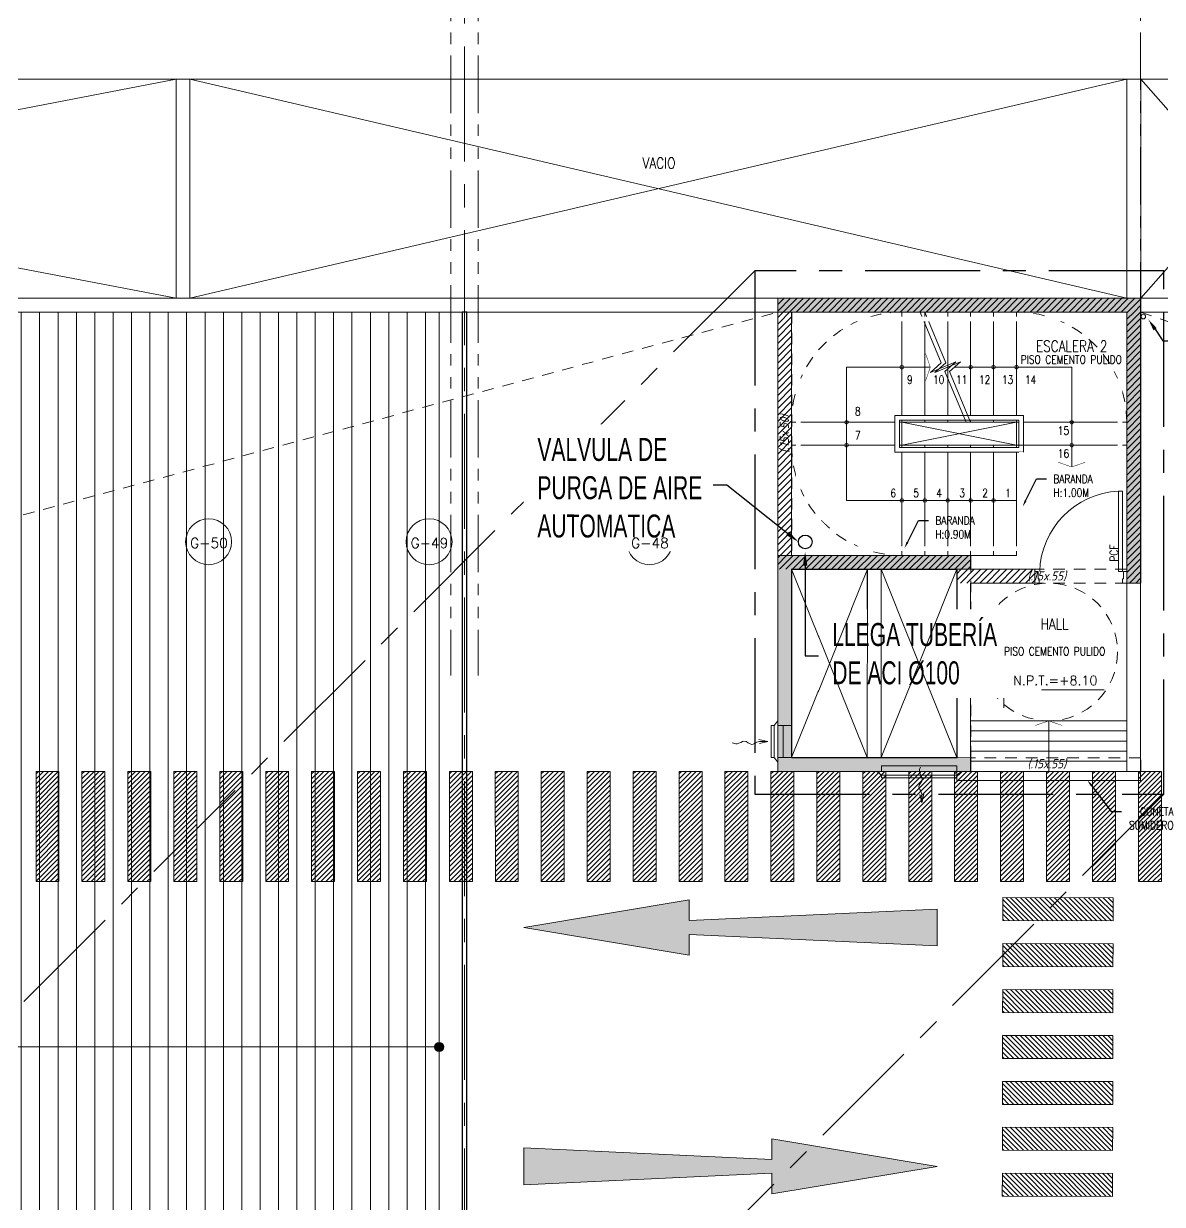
# Model space of a CAD drawing. Header units: millimetres. Extents: x 2085 to 2829, y 1352 to 1631.
# Drawn here: x 2152.01 to 2164.4, y 1369.38 to 1382.23 of the extents above; entities that cross this region are included whole.
import ezdxf
from ezdxf import colors
from ezdxf.entities.mleader import LeaderData, LeaderLine
from ezdxf.enums import TextEntityAlignment as Align
from ezdxf.math import Vec2, Vec3

# ---------------------------------------------------------------- set-up
doc = ezdxf.new("R2010")
doc.units = ezdxf.units.MM
doc.set_wipeout_variables(frame=1)
for name, pattern in [('CENTER', [2, 1.25, -0.25, 0.25, -0.25]), ('HIDDEN', [0.375, 0.25, -0.125]), ('HIDDEN2', [0.1875, 0.125, -0.0625]), ('PHANTOM', [2.5, 1.25, -0.25, 0.25, -0.25, 0.25, -0.25]), ('PHANTOM2', [1.25, 0.625, -0.125, 0.125, -0.125, 0.125, -0.125])]:
    doc.linetypes.add(name, pattern=pattern)
doc.layers.get('0').update_dxf_attribs({"color": 251, "lineweight": 9})
for name, color, linetype, lineweight in [('- APPIA - PLANTA - MUROS', 251, 'Continuous', 13), ('000 SOS 911 TEXTOS ACI', 7, 'Continuous', 9), ('000 SOS 911 TUBERIA ACI', 3, 'Continuous', 25), ('A-BARANDAS', 251, 'Continuous', 9), ('A-EJES', 251, 'PHANTOM', 9), ('A-ESTRUCTURA-HATCH', 251, 'Continuous', 13), ('A-ESTRUCTURA-PLACAS', 251, 'Continuous', 13), ('A-ESTRUCTURA-VIGAS', 251, 'HIDDEN2', 13), ('A-HATCH', 251, 'Continuous', 9), ('A-LINEAS', 251, 'Continuous', 9), ('A-MURO BAJO', 251, 'Continuous', 9), ('A-MUROS', 251, 'Continuous', 9), ('A-NIVELES-NPT', 251, 'Continuous', 9), ('A-NUMERO ESTAC', 251, 'Continuous', 13), ('A-PROYECCIONES', 251, 'HIDDEN2', 9), ('A-PUERTAS', 251, 'Continuous', 9), ('A-TEXTO-ACABADO PISO', 251, 'Continuous', 13), ('A-TEXTO-AMBIENTES', 251, 'Continuous', 9), ('A-TEXTO-INDICACIONES', 251, 'Continuous', 13), ('A_30_Extractores', 251, 'Continuous', 13), ('A_50_CortesElev', 251, 'CENTER', 13), ('CIRCULACION PEATONAL', 251, 'Continuous', 13), ('DLP_MURO BAJO', 251, 'Continuous', 13), ('L6 Linea fina', 251, 'Continuous', 13), ('Layer1', 1, 'Continuous', 9), ('MURO CF 120', 251, 'Continuous', 13)]:
    doc.layers.add(name, color=color, linetype=linetype, lineweight=lineweight)
doc.layers.add('A-ETAPAS', color=251, linetype='Continuous', lineweight=9, plot=False)
doc.layers.add('A_50_Vigas Chata', color=251, linetype='HIDDEN', lineweight=13, plot=False)
doc.styles.add('APPIA -TEXTOS-GENERALES', font='isocp.shx', dxfattribs={"oblique": 15})
doc.styles.add('PIPE', font='ARIALN.TTF', dxfattribs={"width": 0.8})
doc.styles.add('R80', font='romans.shx', dxfattribs={"width": 0.8, "oblique": 15, "height": 0.1})
doc.styles.add('ROMANS', font='romans.shx', dxfattribs={"width": 0.8})
doc.styles.add('TXT_COTAS', font='romans.shx', dxfattribs={"width": 0.8})
pattern_1 = [(45, (2210.22296, 1374.23795), (-0.03535534, 0.03535534), [])]

# ---------------------------------------------------------------- blocks, each defined once
blk = doc.blocks.new('ESTRUCTURAS PISO 3')
at = {"layer": 'A-ESTRUCTURA-HATCH'}
h = blk.add_hatch(color=256, dxfattribs=at)
h.dxf.hatch_style = 1
h.paths.add_polyline_path([(63.663, 16.3), (59.713, 16.3), (59.713, 16.15), (63.513, 16.15), (63.513, 13.2), (63.663, 13.2)])
h.paths.add_polyline_path([(61.813, 13.5), (59.713, 13.5), (59.713, 11.149), (61.813, 11.149), (61.813, 11.299), (59.863, 11.3), (59.863, 13.35), (61.813, 13.35)])
at = {"layer": 'A-ESTRUCTURA-PLACAS', "elevation": 0}
for points in [[(63.663, 16.3), (59.713, 16.3), (59.713, 16.15), (63.513, 16.15), (63.513, 13.2), (63.663, 13.2)], [(61.813, 13.5), (59.713, 13.5), (59.713, 11.149), (61.813, 11.149), (61.813, 11.299), (59.863, 11.3), (59.863, 13.35), (61.813, 13.35)]]:
    blk.add_lwpolyline(points, close=True, dxfattribs=at)
at = {"layer": 'A-ESTRUCTURA-VIGAS'}
for p, q in [((59.713, 13.5, 0), (59.713, 16.15, 0)), ((59.863, 16.15, 0), (59.863, 13.5, 0))]:
    blk.add_line(p, q, dxfattribs=at)
at = {"layer": 'A-ESTRUCTURA-VIGAS', "elevation": 0}
for points in [[(61.663, 11.3), (61.663, 13.35)], [(61.813, 13.35), (63.513, 13.35)], [(61.813, 11.3), (61.813, 13.35)], [(61.813, 13.2), (63.513, 13.2)], [(61.813, 11.149), (63.663, 11.149), (63.663, 11.299), (61.813, 11.299)]]:
    blk.add_lwpolyline(points, dxfattribs=at)
at = {"layer": 'A_50_Vigas Chata', "char_height": 0.1, "attachment_point": 5, "rotation": 90, "style": 'APPIA -TEXTOS-GENERALES'}
for s, insert in [('(.15x.50)', (59.788, 14.825, 0)), ('(.15x.55)', (61.744, 12.352, 0))]:
    blk.add_mtext(s, dxfattribs=dict(at, insert=insert))
at = {"layer": 'A_50_Vigas Chata', "char_height": 0.1, "attachment_point": 5, "style": 'APPIA -TEXTOS-GENERALES'}
for insert in [(62.64, 13.273, 0), (62.64, 11.228, 0)]:
    blk.add_mtext('(.15x.55)', dxfattribs=dict(at, insert=insert))
blk = doc.blocks.new('EJES 1P')
at = {"layer": 'A-EJES', "linetype": 'PHANTOM2'}
for points in [[(48.784, 5.345), (48.784, -4.158)], [(41.274, 5.092), (41.274, -4.158)], [(41.574, 5.092), (41.574, -4.158)]]:
    blk.add_lwpolyline(points, dxfattribs=at)
blk = doc.blocks.new('ESC.3')
at = {"layer": 'A-LINEAS'}
blk.add_line((0.6, 0.725, 0), (-1.25, 0.725), dxfattribs=at)
at = {"layer": 'A-LINEAS', "linetype": 'Continuous'}
for p, q in [((-1.25, 0.125), (0, -0.125)), ((-1.25, -0.125), (0, 0.125))]:
    blk.add_line(p, q, dxfattribs=at)
at = {"layer": 'A-LINEAS'}
blk.add_lwpolyline([(-0.311, -0.725), (0.6, -0.725), (0.6, 0.725)], dxfattribs=at)
at = {"layer": 'A-LINEAS', "color": 4, "const_width": 0.005}
for points in [[(-1.703, 0.31), (-1.85, 0.361), (-1.997, 0.31)], [(-0.26, -0.578), (-0.311, -0.725), (-0.26, -0.872)]]:
    blk.add_lwpolyline(points, dxfattribs=at)
at = {"layer": 'A-LINEAS', "linetype": 'Continuous'}
blk.add_lwpolyline([(-1.85, 0.361), (-1.85, -0.725), (-0.572, -0.725)], dxfattribs=at)
for centre in [(-1, 0.725), (-0.75, 0.725), (-0.5, 0.725), (-0.25, 0.725), (0, 0.725), (-1.85, 0.125), (0.6, 0.125), (-1.85, -0.125), (0.6, -0.125), (-1.25, -0.725), (-1, -0.725), (-0.75, -0.725), (0, -0.725)]:
    blk.add_circle(centre, 0.02, dxfattribs=at)
at = {"layer": 'A-MURO BAJO'}
for p, q in [((-1.25, 0.125), (-1.25, 1.325)), ((-1.25, 1.325), (-0.75, 1.325)), ((-1, 0.125), (-1, 1.325)), ((-0.75, 0.125), (-0.75, 1.325)), ((-0.5, 0.125), (-0.5, 1.325)), ((-0.25, 0.125), (-0.25, 1.325)), ((0, 0.125), (0, 1.325)), ((-1.25, 0.125), (0, 0.125)), ((-1.25, -0.125), (-1.25, 0.125)), ((-0.25, 0.125), (1.2, 0.125)), ((0, -0.125), (0, 0.125)), ((-2.45, -0.125), (-1.25, -0.125)), ((-1.25, -0.125), (0, -0.125)), ((-1.25, -1.325), (-1.25, -0.125)), ((-1, -1.325), (-1, -0.125)), ((-0.75, -1.325), (-0.75, -0.125)), ((-0.5, -1.325), (-0.5, -0.125)), ((-0.25, -1.325), (-0.25, -0.125)), ((0, -0.125), (1.2, -0.125)), ((0, -1.325), (0, -0.125))]:
    blk.add_line(p, q, dxfattribs=at)
at = {"layer": 'A-PROYECCIONES'}
for centre, start, end in [((0, 0.125), 0, 90), ((-1.25, -0.125), 180, 270), ((0, -0.125), 270, 0)]:
    blk.add_arc(centre, 1.2, start, end, dxfattribs=at)
blk.add_wipeout([(-1.275, -0.15), (-1.325, -0.2), (0.075, -0.2), (0.075, 0.2), (-1.325, 0.2), (-1.325, -0.2), (-1.275, -0.15), (-1.275, 0.15), (0.025, 0.15), (0.025, -0.15)]).translate(0, 0, 0).dxf.layer = 'A-BARANDAS'
at = {"layer": 'A-BARANDAS', "elevation": 0}
for points in [[(-1.325, 0.2), (-1.325, -0.2), (0.075, -0.2), (0.075, 0.2)], [(0.025, -0.15), (-1.275, -0.15), (-1.275, 0.15), (0.025, 0.15)]]:
    blk.add_lwpolyline(points, close=True, dxfattribs=at)
at = {"layer": 'A-LINEAS', "linetype": 'Continuous'}
for points in [[(-0.75, -0.125), (-0.519, -0.679), (-0.638, -0.783), (-0.362, -0.667), (-0.481, -0.771), (-0.25, -1.325)], [(-0.7, -0.125), (-0.469, -0.679), (-0.588, -0.783), (-0.312, -0.667), (-0.431, -0.771), (-0.2, -1.325)]]:
    blk.add_lwpolyline(points, dxfattribs=at)
at = {"layer": 'A-MURO BAJO'}
blk.add_line((-2.45, 0.125), (-1.25, 0.125), dxfattribs=at)
blk.add_wipeout([(-2.4, 0.2), (-2.35, 0.2), (-2.35, -1.225), (1.1, -1.225), (1.1, 0.722), (0.597, 1.225), (-1.25, 1.225), (-1.25, 1.275), (0.618, 1.275), (1.15, 0.743), (1.15, -1.275), (-2.4, -1.275)]).translate(0, 0, 0).dxf.layer = 'A-BARANDAS'
blk.add_wipeout([(-1.275, 0.2), (-1.275, 1.225), (-1.25, 1.225), (-1.25, 1.275), (-1.325, 1.275), (-1.325, 0.2)]).translate(0, 0, 0).dxf.layer = 'A-BARANDAS'
blk = doc.blocks.new('A$C5E423DB2')
at = {"layer": 'A-PUERTAS'}
for p, q in [((0.038, 0.1), (0.038, 0.8)), ((0.038, 0.8), (0.073, 0.8)), ((0.073, 0.8), (0.073, 0.1)), ((0.038, 0.1), (0.073, 0.1))]:
    blk.add_line(p, q, dxfattribs=at)
at = {"layer": 'A-PUERTAS', "linetype": 'Continuous'}
for p, q in [((0, 0), (0, 0.1)), ((0, 0.1), (0.028, 0.1)), ((0.028, 0.038), (0.028, 0.1)), ((0.038, 0.038), (0.028, 0.038)), ((0.038, 0), (0.038, 0.038)), ((0.762, 0), (0.762, 0.038)), ((0.762, 0.038), (0.772, 0.038)), ((0.8, 0.1), (0.772, 0.1)), ((0.772, 0.038), (0.772, 0.1)), ((0.8, 0), (0.8, 0.1)), ((0, 0), (0.038, 0)), ((0.8, 0), (0.762, 0))]:
    blk.add_line(p, q, dxfattribs=at)
at = {"layer": 'A-PUERTAS', "color": 7, "linetype": 'Continuous'}
blk.add_arc((0.037, 0.079), 0.722, 1.6403, 87.0968, dxfattribs=at)
blk = doc.blocks.new('*U115')
at = {"layer": 'CIRCULACION PEATONAL'}
h = blk.add_hatch(dxfattribs=at)
h.set_pattern_fill('ANSI31', color=256, scale=0.3)
h.set_pattern_definition([(45, (46.750368, 0), (-0.0265165, 0.0265165), [])])
h.paths.add_polyline_path([(47.047, 0.228), (46.797, 0.228), (46.797, -0.972), (47.047, -0.972)])
h = blk.add_hatch(dxfattribs=at)
h.set_pattern_fill('ANSI31', color=256, scale=0.3)
h.set_pattern_definition([(45, (47.250368, 0), (-0.0265165, 0.0265165), [])])
h.paths.add_polyline_path([(47.547, 0.228), (47.297, 0.228), (47.297, -0.972), (47.547, -0.972)])
h = blk.add_hatch(dxfattribs=at)
h.set_pattern_fill('ANSI31', color=256, scale=0.3)
h.set_pattern_definition([(45, (47.750368, 0), (-0.0265165, 0.0265165), [])])
h.paths.add_polyline_path([(48.047, 0.228), (47.797, 0.228), (47.797, -0.972), (48.047, -0.972)])
h = blk.add_hatch(dxfattribs=at)
h.set_pattern_fill('ANSI31', color=256, scale=0.3)
h.set_pattern_definition([(45, (48.250368, 0), (-0.0265165, 0.0265165), [])])
h.paths.add_polyline_path([(48.547, 0.228), (48.297, 0.228), (48.297, -0.972), (48.547, -0.972)])
h = blk.add_hatch(dxfattribs=at)
h.set_pattern_fill('ANSI31', color=256, scale=0.3)
h.set_pattern_definition([(45, (48.750368, 0), (-0.0265165, 0.0265165), [])])
h.paths.add_polyline_path([(49.047, 0.228), (48.797, 0.228), (48.797, -0.972), (49.047, -0.972)])
h = blk.add_hatch(dxfattribs=at)
h.set_pattern_fill('ANSI31', color=256, scale=0.3)
h.set_pattern_definition([(45, (49.250368, 0), (-0.0265165, 0.0265165), [])])
h.paths.add_polyline_path([(49.547, 0.228), (49.297, 0.228), (49.297, -0.972), (49.547, -0.972)])
h = blk.add_hatch(dxfattribs=at)
h.set_pattern_fill('ANSI31', color=256, scale=0.3)
h.set_pattern_definition([(45, (49.750368, 0), (-0.0265165, 0.0265165), [])])
h.paths.add_polyline_path([(50.047, 0.228), (49.797, 0.228), (49.797, -0.972), (50.047, -0.972)])
h = blk.add_hatch(dxfattribs=at)
h.set_pattern_fill('ANSI31', color=256, scale=0.3)
h.set_pattern_definition([(45, (50.250368, 0), (-0.0265165, 0.0265165), [])])
h.paths.add_polyline_path([(50.547, 0.228), (50.297, 0.228), (50.297, -0.972), (50.547, -0.972)])
h = blk.add_hatch(dxfattribs=at)
h.set_pattern_fill('ANSI31', color=256, scale=0.3)
h.set_pattern_definition([(45, (50.750368, 0), (-0.0265165, 0.0265165), [])])
h.paths.add_polyline_path([(51.047, 0.228), (50.797, 0.228), (50.797, -0.972), (51.047, -0.972)])
h = blk.add_hatch(dxfattribs=at)
h.set_pattern_fill('ANSI31', color=256, scale=0.3)
h.set_pattern_definition([(45, (51.250368, 0), (-0.0265165, 0.0265165), [])])
h.paths.add_polyline_path([(51.547, 0.228), (51.297, 0.228), (51.297, -0.972), (51.547, -0.972)])
h = blk.add_hatch(dxfattribs=at)
h.set_pattern_fill('ANSI31', color=256, scale=0.3)
h.set_pattern_definition([(45, (51.750368, 0), (-0.0265165, 0.0265165), [])])
h.paths.add_polyline_path([(52.047, 0.228), (51.797, 0.228), (51.797, -0.972), (52.047, -0.972)])
h = blk.add_hatch(dxfattribs=at)
h.set_pattern_fill('ANSI31', color=256, scale=0.3)
h.set_pattern_definition([(45, (52.250368, 0), (-0.0265165, 0.0265165), [])])
h.paths.add_polyline_path([(52.547, 0.228), (52.297, 0.228), (52.297, -0.972), (52.547, -0.972)])
h = blk.add_hatch(dxfattribs=at)
h.set_pattern_fill('ANSI31', color=256, scale=0.3)
h.set_pattern_definition([(45, (52.750368, 0), (-0.0265165, 0.0265165), [])])
h.paths.add_polyline_path([(53.047, 0.228), (52.797, 0.228), (52.797, -0.972), (53.047, -0.972)])
h = blk.add_hatch(dxfattribs=at)
h.set_pattern_fill('ANSI31', color=256, scale=0.3)
h.set_pattern_definition([(45, (53.250368, 0), (-0.0265165, 0.0265165), [])])
h.paths.add_polyline_path([(53.547, 0.228), (53.297, 0.228), (53.297, -0.972), (53.547, -0.972)])
h = blk.add_hatch(dxfattribs=at)
h.set_pattern_fill('ANSI31', color=256, scale=0.3)
h.set_pattern_definition([(45, (53.750368, 0), (-0.0265165, 0.0265165), [])])
h.paths.add_polyline_path([(54.047, 0.228), (53.797, 0.228), (53.797, -0.972), (54.047, -0.972)])
h = blk.add_hatch(dxfattribs=at)
h.set_pattern_fill('ANSI31', color=256, scale=0.3)
h.set_pattern_definition([(45, (54.250368, 0), (-0.0265165, 0.0265165), [])])
h.paths.add_polyline_path([(54.547, 0.228), (54.297, 0.228), (54.297, -0.972), (54.547, -0.972)])
h = blk.add_hatch(dxfattribs=at)
h.set_pattern_fill('ANSI31', color=256, scale=0.3)
h.set_pattern_definition([(45, (54.750368, 0), (-0.0265165, 0.0265165), [])])
h.paths.add_polyline_path([(55.047, 0.228), (54.797, 0.228), (54.797, -0.972), (55.047, -0.972)])
h = blk.add_hatch(dxfattribs=at)
h.set_pattern_fill('ANSI31', color=256, scale=0.3)
h.set_pattern_definition([(45, (55.250368, 0), (-0.0265165, 0.0265165), [])])
h.paths.add_polyline_path([(55.547, 0.228), (55.297, 0.228), (55.297, -0.972), (55.547, -0.972)])
h = blk.add_hatch(dxfattribs=at)
h.set_pattern_fill('ANSI31', color=256, scale=0.3)
h.set_pattern_definition([(45, (55.750368, 0), (-0.0265165, 0.0265165), [])])
h.paths.add_polyline_path([(56.047, 0.228), (55.797, 0.228), (55.797, -0.972), (56.047, -0.972)])
h = blk.add_hatch(dxfattribs=at)
h.set_pattern_fill('ANSI31', color=256, scale=0.3)
h.set_pattern_definition([(45, (56.250368, 0), (-0.0265165, 0.0265165), [])])
h.paths.add_polyline_path([(56.547, 0.228), (56.297, 0.228), (56.297, -0.972), (56.547, -0.972)])
h = blk.add_hatch(dxfattribs=at)
h.set_pattern_fill('ANSI31', color=256, scale=0.3)
h.set_pattern_definition([(45, (56.750368, 0), (-0.0265165, 0.0265165), [])])
h.paths.add_polyline_path([(57.047, 0.228), (56.797, 0.228), (56.797, -0.972), (57.047, -0.972)])
h = blk.add_hatch(dxfattribs=at)
h.set_pattern_fill('ANSI31', color=256, scale=0.3)
h.set_pattern_definition([(45, (57.250368, 0), (-0.0265165, 0.0265165), [])])
h.paths.add_polyline_path([(57.547, 0.228), (57.297, 0.228), (57.297, -0.972), (57.547, -0.972)])
h = blk.add_hatch(dxfattribs=at)
h.set_pattern_fill('ANSI31', color=256, scale=0.3)
h.set_pattern_definition([(45, (57.750368, 0), (-0.0265165, 0.0265165), [])])
h.paths.add_polyline_path([(58.047, 0.228), (57.797, 0.228), (57.797, -0.972), (58.047, -0.972)])
h = blk.add_hatch(dxfattribs=at)
h.set_pattern_fill('ANSI31', color=256, scale=0.3)
h.set_pattern_definition([(45, (58.250368, 0), (-0.0265165, 0.0265165), [])])
h.paths.add_polyline_path([(58.547, 0.228), (58.297, 0.228), (58.297, -0.972), (58.547, -0.972)])
h = blk.add_hatch(dxfattribs=at)
h.set_pattern_fill('ANSI31', color=256, scale=0.3)
h.set_pattern_definition([(45, (58.750368, 0), (-0.0265165, 0.0265165), [])])
h.paths.add_polyline_path([(59.047, 0.228), (58.797, 0.228), (58.797, -0.972), (59.047, -0.972)])
for points in [[(46.797, -0.972), (47.047, -0.972), (47.047, 0.228), (46.797, 0.228)], [(47.297, -0.972), (47.547, -0.972), (47.547, 0.228), (47.297, 0.228)], [(47.797, -0.972), (48.047, -0.972), (48.047, 0.228), (47.797, 0.228)], [(48.297, -0.972), (48.547, -0.972), (48.547, 0.228), (48.297, 0.228)], [(48.797, -0.972), (49.047, -0.972), (49.047, 0.228), (48.797, 0.228)], [(49.297, -0.972), (49.547, -0.972), (49.547, 0.228), (49.297, 0.228)], [(49.797, -0.972), (50.047, -0.972), (50.047, 0.228), (49.797, 0.228)], [(50.297, -0.972), (50.547, -0.972), (50.547, 0.228), (50.297, 0.228)], [(50.797, -0.972), (51.047, -0.972), (51.047, 0.228), (50.797, 0.228)], [(51.297, -0.972), (51.547, -0.972), (51.547, 0.228), (51.297, 0.228)], [(51.797, -0.972), (52.047, -0.972), (52.047, 0.228), (51.797, 0.228)], [(52.297, -0.972), (52.547, -0.972), (52.547, 0.228), (52.297, 0.228)], [(52.797, -0.972), (53.047, -0.972), (53.047, 0.228), (52.797, 0.228)], [(53.297, -0.972), (53.547, -0.972), (53.547, 0.228), (53.297, 0.228)], [(53.797, -0.972), (54.047, -0.972), (54.047, 0.228), (53.797, 0.228)], [(54.297, -0.972), (54.547, -0.972), (54.547, 0.228), (54.297, 0.228)], [(54.797, -0.972), (55.047, -0.972), (55.047, 0.228), (54.797, 0.228)], [(55.297, -0.972), (55.547, -0.972), (55.547, 0.228), (55.297, 0.228)], [(55.797, -0.972), (56.047, -0.972), (56.047, 0.228), (55.797, 0.228)], [(56.297, -0.972), (56.547, -0.972), (56.547, 0.228), (56.297, 0.228)], [(56.797, -0.972), (57.047, -0.972), (57.047, 0.228), (56.797, 0.228)], [(57.297, -0.972), (57.547, -0.972), (57.547, 0.228), (57.297, 0.228)], [(57.797, -0.972), (58.047, -0.972), (58.047, 0.228), (57.797, 0.228)], [(58.297, -0.972), (58.547, -0.972), (58.547, 0.228), (58.297, 0.228)], [(58.797, -0.972), (59.047, -0.972), (59.047, 0.228), (58.797, 0.228)]]:
    blk.add_lwpolyline(points, close=True, dxfattribs=at)
blk = doc.blocks.new('*U111')
at = {"layer": 'CIRCULACION PEATONAL'}
h = blk.add_hatch(dxfattribs=at)
h.set_pattern_fill('ANSI31', color=256, scale=0.3)
h.set_pattern_definition([(45, (114.11085, 0), (-0.0265165, 0.0265165), [])])
h.paths.add_polyline_path([(114.408, 0.228), (114.158, 0.228), (114.158, -0.972), (114.408, -0.972)])
h = blk.add_hatch(dxfattribs=at)
h.set_pattern_fill('ANSI31', color=256, scale=0.3)
h.set_pattern_definition([(45, (114.61085, 0), (-0.0265165, 0.0265165), [])])
h.paths.add_polyline_path([(114.908, 0.228), (114.658, 0.228), (114.658, -0.972), (114.908, -0.972)])
h = blk.add_hatch(dxfattribs=at)
h.set_pattern_fill('ANSI31', color=256, scale=0.3)
h.set_pattern_definition([(45, (115.11085, 0), (-0.0265165, 0.0265165), [])])
h.paths.add_polyline_path([(115.408, 0.228), (115.158, 0.228), (115.158, -0.972), (115.408, -0.972)])
h = blk.add_hatch(dxfattribs=at)
h.set_pattern_fill('ANSI31', color=256, scale=0.3)
h.set_pattern_definition([(45, (115.61085, 0), (-0.0265165, 0.0265165), [])])
h.paths.add_polyline_path([(115.908, 0.228), (115.658, 0.228), (115.658, -0.972), (115.908, -0.972)])
h = blk.add_hatch(dxfattribs=at)
h.set_pattern_fill('ANSI31', color=256, scale=0.3)
h.set_pattern_definition([(45, (116.11085, 0), (-0.0265165, 0.0265165), [])])
h.paths.add_polyline_path([(116.408, 0.228), (116.158, 0.228), (116.158, -0.972), (116.408, -0.972)])
h = blk.add_hatch(dxfattribs=at)
h.set_pattern_fill('ANSI31', color=256, scale=0.3)
h.set_pattern_definition([(45, (116.61085, 0), (-0.0265165, 0.0265165), [])])
h.paths.add_polyline_path([(116.908, 0.228), (116.658, 0.228), (116.658, -0.972), (116.908, -0.972)])
h = blk.add_hatch(dxfattribs=at)
h.set_pattern_fill('ANSI31', color=256, scale=0.3)
h.set_pattern_definition([(45, (117.11085, 0), (-0.0265165, 0.0265165), [])])
h.paths.add_polyline_path([(117.408, 0.228), (117.158, 0.228), (117.158, -0.972), (117.408, -0.972)])
for points in [[(114.158, -0.972), (114.408, -0.972), (114.408, 0.228), (114.158, 0.228)], [(114.658, -0.972), (114.908, -0.972), (114.908, 0.228), (114.658, 0.228)], [(115.158, -0.972), (115.408, -0.972), (115.408, 0.228), (115.158, 0.228)], [(115.658, -0.972), (115.908, -0.972), (115.908, 0.228), (115.658, 0.228)], [(116.158, -0.972), (116.408, -0.972), (116.408, 0.228), (116.158, 0.228)], [(116.658, -0.972), (116.908, -0.972), (116.908, 0.228), (116.658, 0.228)], [(117.158, -0.972), (117.408, -0.972), (117.408, 0.228), (117.158, 0.228)]]:
    blk.add_lwpolyline(points, close=True, dxfattribs=at)
blk = doc.blocks.new('PO_GUARDIA CIVIL ESQ FAISANES_PLANTAS_Sotanos_REVA_2022.01.24 - copia$0$XREF_SOTANOS - ETAPA 1-2020.06.26$0$frr')
at = {"transparency": 33554687}
blk.add_hatch(color=8, dxfattribs=at).paths.add_polyline_path([(0.002, -0.011), (-0.002, -0.011), (-0.3, -1.8), (-0.075, -1.8), (-0.2, -4.5), (0.2, -4.5), (0.075, -1.8), (0.3, -1.8)])
at = {"color": 7}
blk.add_lwpolyline([(-0.2, -4.5), (0.2, -4.5), (0.075, -1.8), (0.3, -1.8), (0, 0), (-0.3, -1.8), (-0.075, -1.8)], close=True, dxfattribs=at)
blk = doc.blocks.new('SIM NIVEL PLANTA')
at = {"linetype": 'Continuous'}
h = blk.add_hatch(dxfattribs=at)
h.set_pattern_fill('_USER', color=256, scale=0.099996, angle=45, style=0, pattern_type=0)
h.set_pattern_definition([(45, (35396.10581, 26516.4892), (-0.0707080889, 0.0707080889), [])])
h.paths.add_polyline_path([(-17.03, 0), (-15.53, 0, 0.409209), (-17.03, 1.47)])
h.paths.add_polyline_path([(-18.53, 0, 0.419236), (-17.03, -1.53), (-17.03, 0)])
for p, q in [((-17.03, -3.97), (-17.03, 3.72)), ((4.81, 0), (-20, 0))]:
    blk.add_line(p, q)
blk.add_circle((-17.03, -0.03), 1.5, dxfattribs=at)
at = {"style": 'R80'}
blk.add_attdef('N.P.T.+0.00', text='', height=2.03, dxfattribs=at).set_placement((-5.83, 2.01), align=Align.MIDDLE_CENTER)
blk = doc.blocks.new('flujo11')
at = {"layer": 'L6 Linea fina'}
for p, q in [((0, 0), (-0.02, -0.1)), ((0.021, -0.093), (0, 0))]:
    blk.add_line(p, q, dxfattribs=at)
blk.add_open_spline([(0, 0), (0.006, -0.043), (-0.016, -0.105), (0.061, -0.19), (-0.035, -0.24), (0.037, -0.331), (0.022, -0.372), (0.016, -0.39)], degree=3, knots=[0, 0, 0, 0, 0.0524684, 0.0807049, 0.1300475, 0.160067, 0.1839926, 0.1839926, 0.1839926, 0.1839926], dxfattribs=at)
blk = doc.blocks.new('EJE')
at = {"linetype": 'Continuous'}
blk.add_circle((0, 0), 0.5, dxfattribs=at)
at = {"layer": 'A-TEXTO-INDICACIONES', "style": 'ROMANS'}
blk.add_attdef('EJE', text='', height=0.22, rotation=0, dxfattribs=at).set_placement((0.007, 0.028), align=Align.MIDDLE_CENTER)

msp = doc.modelspace()

# ---------------------------------------------------------------- hatches: boundary and pattern name
h = msp.add_hatch(color=256)
h.dxf.hatch_style = 1
edge = h.paths.add_edge_path()
edge.add_arc((2156.531, 1371.088), 0.05, 0, 360)
at = {"layer": 'A-HATCH'}
h = msp.add_hatch(dxfattribs=at)
h.set_pattern_fill('_USER', color=256, scale=0.2, angle=90, pattern_type=0)
h.set_pattern_definition([(90, (2156.7795, 1371.09012), (-0.2, 1e-17), [])])
h.paths.add_polyline_path([(2125.409, 1379.09), (2125.409, 1363.09), (2156.529, 1363.09), (2156.529, 1379.09)])
h.paths.add_polyline_path([(2142.559, 1379.09), (2142.859, 1379.09), (2142.859, 1363.09), (2142.559, 1363.09)], flags=16)
h = msp.add_hatch(dxfattribs=at)
h.set_pattern_fill('_USER', color=256, scale=0.11, pattern_type=0)
h.set_pattern_definition([(0, (2168.11357, 1374.09014), (0, 0.11), [])])
h.paths.add_polyline_path([(2164.014, 1374.09), (2164.014, 1374.64), (2162.314, 1374.64), (2162.314, 1374.09)])
at = {"layer": 'MURO CF 120'}
h = msp.add_hatch(dxfattribs=at)
h.set_pattern_fill('_USER', color=256, scale=0.05, angle=45, style=0, pattern_type=0)
h.set_pattern_definition(pattern_1)
h.paths.add_polyline_path([(2160.364, 1376.44), (2160.214, 1376.44), (2160.214, 1379.24), (2160.364, 1379.24)])
h = msp.add_hatch(dxfattribs=at)
h.set_pattern_fill('_USER', color=256, scale=0.05, angle=45, style=0, pattern_type=0)
h.set_pattern_definition(pattern_1)
h.paths.add_polyline_path([(2160.364, 1379.24), (2164.164, 1379.24), (2164.164, 1379.09), (2160.364, 1379.09)])
h = msp.add_hatch(dxfattribs=at)
h.set_pattern_fill('_USER', color=256, scale=0.05, angle=45, style=0, pattern_type=0)
h.set_pattern_definition(pattern_1)
h.paths.add_polyline_path([(2164.014, 1379.09), (2164.164, 1379.09), (2164.164, 1376.14), (2164.014, 1376.14)])
h = msp.add_hatch(dxfattribs=at)
h.set_pattern_fill('_USER', color=256, scale=0.05, angle=45, style=0, pattern_type=0)
h.set_pattern_definition(pattern_1)
h.paths.add_polyline_path([(2162.314, 1376.29), (2160.214, 1376.29), (2160.214, 1376.44), (2162.314, 1376.44)])
h = msp.add_hatch(dxfattribs=at)
h.set_pattern_fill('_USER', color=256, scale=0.05, angle=45, style=0, pattern_type=0)
h.set_pattern_definition(pattern_1)
h.paths.add_polyline_path([(2163.014, 1376.29), (2162.164, 1376.29), (2162.164, 1376.14), (2163.014, 1376.14)])

# ---------------------------------------------------------------- linework, layer by layer
msp.add_line((2125.407, 1371.09), (2156.529, 1371.09))
msp.add_lwpolyline([(2114.545, 1381.747), (2138.896, 1381.626), (2138.966, 1382.03), (2139.054, 1381.238), (2139.102, 1381.626), (2165.245, 1381.626)])
at = {"color": 1}
msp.add_lwpolyline([(2114.546, 1381.744), (2138.898, 1381.624), (2138.967, 1382.027), (2139.055, 1381.235), (2139.103, 1381.624), (2165.246, 1381.624)], dxfattribs=at)
for centre, radius in [((2164.194, 1379.041), 0.025), ((2156.529, 1371.09), 0.05)]:
    msp.add_circle(centre, radius)
at = {"layer": 'A-BARANDAS', "lineweight": 30}
msp.add_lwpolyline([(2156.779, 1363.09), (2156.829, 1363.09), (2156.829, 1379.09), (2156.779, 1379.09)], close=True, dxfattribs=at)
at = {"layer": 'A-ETAPAS', "linetype": 'CENTER'}
msp.add_line((2156.804, 1383.983), (2156.804, 1361.827), dxfattribs=at)
at = {"layer": 'A-ETAPAS', "color": 4, "linetype": 'CENTER'}
msp.add_line((2156.806, 1383.98), (2156.806, 1361.825), dxfattribs=at)
at = {"layer": 'A-HATCH'}
for p, q in [((2164.014, 1374.64), (2162.314, 1374.64)), ((2164.014, 1374.09), (2162.314, 1374.09))]:
    msp.add_line(p, q, dxfattribs=at)
at = {"layer": 'A-LINEAS'}
msp.add_lwpolyline([(2125.409, 1379.09), (2125.409, 1363.09), (2156.529, 1363.09), (2156.529, 1379.09)], close=True, dxfattribs=at)
at = {"layer": 'A-LINEAS', "const_width": 0.005}
msp.add_lwpolyline([(2163.312, 1374.589), (2163.164, 1374.64), (2163.017, 1374.589)], dxfattribs=at)
at = {"layer": 'A-LINEAS', "linetype": 'Continuous'}
msp.add_lwpolyline([(2163.164, 1374.64), (2163.164, 1374.097)], dxfattribs=at)
at = {"layer": 'A-LINEAS', "elevation": 0}
msp.add_lwpolyline([(2164.164, 1374.09), (2164.164, 1373.99), (2162.164, 1373.99), (2162.164, 1374.09)], close=True, dxfattribs=at)
at = {"layer": 'A-MURO BAJO'}
for p, q in [((2141.265, 1381.626, 0), (2153.665, 1379.24)), ((2153.665, 1381.626, 0), (2141.265, 1379.24, 0)), ((2153.665, 1381.626, 0), (2153.665, 1379.24)), ((2153.815, 1381.626, 0), (2153.815, 1379.24)), ((2153.815, 1381.626, 0), (2164.016, 1379.24, 0)), ((2164.016, 1381.626, 0), (2153.815, 1379.24)), ((2164.166, 1381.626, 0), (2166.266, 1379.24, 0)), ((2166.266, 1381.626, 0), (2164.166, 1379.24, 0)), ((2140.965, 1379.09), (2160.214, 1379.09))]:
    msp.add_line(p, q, dxfattribs=at)
at = {"layer": 'A-MURO BAJO', "elevation": 0}
for points in [[(2164.016, 1379.24), (2164.016, 1381.626)], [(2164.166, 1379.24), (2164.166, 1381.626)]]:
    msp.add_lwpolyline(points, dxfattribs=at)
at = {"layer": 'A-MURO BAJO'}
for points in [[(2140.965, 1379.24), (2142.409, 1379.24), (2142.409, 1379.74), (2143.009, 1379.74), (2143.009, 1379.24), (2160.214, 1379.24)], [(2164.164, 1379.24), (2170.699, 1379.24), (2170.699, 1379.74), (2171.299, 1379.74), (2171.299, 1379.24), (2189.166, 1379.24)], [(2164.164, 1379.09), (2189.166, 1379.09)]]:
    msp.add_lwpolyline(points, dxfattribs=at)
at = {"layer": 'A-MUROS'}
for p, q in [((2160.214, 1379.24), (2160.214, 1374.09)), ((2160.214, 1379.24), (2164.164, 1379.24)), ((2164.164, 1379.24), (2164.164, 1374.09)), ((2160.364, 1376.29), (2160.364, 1374.24)), ((2160.364, 1376.29), (2162.164, 1376.29)), ((2161.189, 1376.29), (2161.189, 1374.24)), ((2161.339, 1376.29), (2161.339, 1374.24)), ((2162.164, 1376.29), (2162.164, 1374.24)), ((2163.014, 1376.29), (2162.314, 1376.29)), ((2163.014, 1376.14), (2163.014, 1376.29)), ((2163.014, 1376.14), (2162.314, 1376.14)), ((2162.314, 1376.14), (2162.314, 1374.09)), ((2160.364, 1374.24), (2162.164, 1374.24)), ((2162.314, 1374.09), (2160.214, 1374.09)), ((2164.164, 1374.09), (2164.014, 1374.09))]:
    msp.add_line(p, q, dxfattribs=at)
at = {"layer": 'A-PROYECCIONES'}
for p, q in [((2100.724, 1363.09), (2160.214, 1379.09)), ((2164.164, 1379.09), (2210.419, 1363.09)), ((2164.014, 1376.29), (2163.014, 1376.29)), ((2164.014, 1376.14), (2163.014, 1376.14))]:
    msp.add_line(p, q, dxfattribs=at)
msp.add_circle((2163.164, 1375.39), 0.75, dxfattribs=at)
at = {"layer": 'A_30_Extractores', "ltscale": 1.5}
for p, q in [((2160.144, 1374.24), (2160.144, 1374.59)), ((2160.174, 1374.59), (2160.144, 1374.59)), ((2160.214, 1374.64), (2160.174, 1374.59)), ((2160.174, 1374.24), (2160.174, 1374.59)), ((2160.214, 1374.19), (2160.214, 1374.64)), ((2160.274, 1374.59), (2160.214, 1374.59)), ((2160.174, 1374.24), (2160.144, 1374.24)), ((2160.174, 1374.24), (2160.214, 1374.19)), ((2160.274, 1374.24), (2160.214, 1374.24)), ((2162.214, 1374.09), (2161.294, 1374.09)), ((2161.294, 1374.09), (2161.344, 1374.05)), ((2161.344, 1374.15), (2161.344, 1374.09)), ((2162.164, 1374.05), (2161.344, 1374.05)), ((2161.344, 1374.05), (2161.344, 1374.02)), ((2162.164, 1374.15), (2162.164, 1374.09)), ((2162.164, 1374.05), (2162.214, 1374.09)), ((2162.164, 1374.05), (2162.164, 1374.02)), ((2162.164, 1374.02), (2161.344, 1374.02))]:
    msp.add_line(p, q, dxfattribs=at)
at = {"layer": 'A_30_Extractores'}
for points in [[(2160.214, 1374.59), (2160.365, 1374.591)], [(2160.274, 1374.24), (2160.274, 1374.59)], [(2160.214, 1374.24), (2160.364, 1374.24)]]:
    msp.add_lwpolyline(points, dxfattribs=at)
at = {"layer": 'A_30_Extractores', "elevation": 0}
msp.add_lwpolyline([(2161.344, 1374.15), (2162.164, 1374.15)], dxfattribs=at)
at = {"layer": 'A_50_CortesElev'}
for points in [[(2159.964, 1379.54), (2138.751, 1358.327)], [(2164.416, 1373.84), (2143.202, 1352.627)]]:
    msp.add_lwpolyline(points, dxfattribs=at)
at = {"layer": 'Layer1', "color": 2}
msp.add_lwpolyline([(2160.366, 1376.288), (2162.166, 1376.288), (2162.166, 1374.237), (2160.366, 1374.237)], close=True, dxfattribs=at)

# ---------------------------------------------------------------- block references
at = {"layer": '- APPIA - PLANTA - MUROS'}
msp.add_blockref('ESTRUCTURAS PISO 3', (2100.503, 1362.94), dxfattribs=at)
msp.add_blockref('EJES 1P', (2115.38, 1379.29))
for name, p, rotation in [('*U115', (2211.187, 1373.118), 180.0005141974605), ('*U111', (2163.852, 1486.871), 269.8920787475916)]:
    msp.add_blockref(name, p, dxfattribs=dict(rotation=rotation))
at = {"transparency": 33554483}
for p, rotation in [((2157.449, 1372.39), 90), ((2157.449, 1372.39), 90), ((2161.949, 1369.79), 270), ((2161.949, 1369.79), 270)]:
    msp.add_blockref('PO_GUARDIA CIVIL ESQ FAISANES_PLANTAS_Sotanos_REVA_2022.01.24 - copia$0$XREF_SOTANOS - ETAPA 1-2020.06.26$0$frr', p, dxfattribs=dict(at, rotation=rotation))
at = {"layer": 'A-NIVELES-NPT', "xscale": 0.05, "yscale": 0.05, "zscale": 0.05}
msp.add_blockref('SIM NIVEL PLANTA', (2163.527, 1374.979), dxfattribs=at).add_auto_attribs({'N.P.T.+0.00': 'N.P.T.=+8.10'})
at = {"layer": 'A-NUMERO ESTAC'}
ref = msp.add_blockref('EJE', (2154.019, 1376.59), dxfattribs=dict(at, xscale=-0.5, yscale=0.5, zscale=0.5, rotation=180))
ref.add_attrib('EJE', 'G-50', dxfattribs={"layer": 'A-TEXTO-INDICACIONES', "height": 0.11, "rotation": 360, "style": 'ROMANS'}).set_placement((2154.023, 1376.576), align=Align.MIDDLE_CENTER)
ref = msp.add_blockref('EJE', (2156.419, 1376.59), dxfattribs=dict(at, xscale=-0.5, yscale=0.5, zscale=0.5, rotation=180))
ref.add_attrib('EJE', 'G-49', dxfattribs={"layer": 'A-TEXTO-INDICACIONES', "height": 0.11, "rotation": 360, "style": 'ROMANS'}).set_placement((2156.423, 1376.576), align=Align.MIDDLE_CENTER)
ref = msp.add_blockref('EJE', (2158.819, 1376.59), dxfattribs=dict(at, xscale=-0.5, yscale=0.5, zscale=0.5, rotation=180))
ref.add_attrib('EJE', 'G-48', dxfattribs={"layer": 'A-TEXTO-INDICACIONES', "height": 0.11, "rotation": 360, "style": 'ROMANS'}).set_placement((2158.823, 1376.576), align=Align.MIDDLE_CENTER)
at = {"layer": 'A_30_Extractores'}
for p, rotation in [((2160.108, 1374.416), 270), ((2161.783, 1373.746), 180)]:
    msp.add_blockref('flujo11', p, dxfattribs=dict(at, rotation=rotation))

# ---------------------------------------------------------------- texts
at = {"layer": 'A-TEXTO-ACABADO PISO', "insert": (2163.229, 1375.442), "char_height": 0.09, "attachment_point": 2, "style": 'ROMANS'}
msp.add_mtext_dynamic_manual_height_columns('PISO CEMENTO PULIDO', width=1.58631, gutter_width=12.5, heights=[0], dxfattribs=at)
at = {"layer": 'A-TEXTO-AMBIENTES', "char_height": 0.12, "width": 2.55621, "attachment_point": 5, "style": 'ROMANS'}
for s, insert in [('VACIO', (2158.922, 1380.712)), ('HALL ', (2163.228, 1375.693))]:
    msp.add_mtext(s, dxfattribs=dict(at, insert=insert))

# ---------------------------------------------------------------- leaders
at = {"layer": 'A-TEXTO-INDICACIONES'}
ml = msp.add_multileader_mtext('Standard', dxfattribs=at)
ml.set_content('\\pxsm1,ql,t16;TUBERIA DE DRENAJE DEFOGUE RAMPA', color=256, style='ROMANS')
ml.set_leader_properties(color=7)
ml.build(insert=Vec2(0, 0))
ml.multileader.update_dxf_attribs({"dogleg_length": 1.307, "arrow_head_size": 0.13, "scale": 0.1})
ctx = ml.context
ctx.base_point, ctx.scale, ctx.char_height, ctx.arrow_head_size, ctx.landing_gap_size, ctx.plane_origin = Vec3(2164.538, 1378.778), 0.1, 0.09, 0.13, 0.01, Vec3(2164.329, 1378.409)
notes = []
notes.append((ctx, [(0, (1, 1, 0), (2164.407, 1378.778), (1, 0), 0.131, [(0, [(2164.249, 1379.011)], 0, [])])]))
ctx.mtext.insert, ctx.mtext.width, ctx.mtext.defined_height, ctx.mtext.flow_direction = Vec3(2164.548, 1378.823), 1.25953, 0.0437, 5
ml = msp.add_multileader_mtext('Standard', dxfattribs=at)
ml.set_content('CUNETA SUMIDERO', color=256, style='TXT_COTAS')
ml.set_leader_properties(color=7)
ml.build(insert=Vec2(0, 0))
ml.multileader.update_dxf_attribs({"dogleg_length": 0.11, "arrow_head_size": 0.07})
ctx = ml.context
ctx.base_point, ctx.char_height, ctx.arrow_head_size, ctx.landing_gap_size, ctx.plane_origin = Vec3(2163.955, 1373.653), 0.09, 0.07, 0.05, Vec3(2164.336, 1372.898)
ctx.text_align_type = 2
notes.append((ctx, [(0, (1, 1, 0), (2163.845, 1373.653), (1, 0), 0.11, [(0, [(2163.585, 1373.994)], 0, [])])]))
ctx.mtext.insert, ctx.mtext.width, ctx.mtext.alignment, ctx.mtext.flow_direction = Vec3(2164.523, 1373.698), 0.61428, 3, 5
for ctx, leaders in notes:
    for number, flags, end, landing, length, lines in leaders:
        leader = LeaderData()
        leader.index, (leader.has_last_leader_line, leader.has_dogleg_vector, leader.attachment_direction) = number, flags
        leader.last_leader_point, leader.dogleg_vector, leader.dogleg_length = Vec3(end), Vec3(landing), length
        for number, points, colour, breaks in lines:
            line = LeaderLine()
            line.index, line.vertices, line.color, line.breaks = number, Vec3.list(points), colors.encode_raw_color(colour), breaks
            leader.lines.append(line)
        ctx.leaders.append(leader)

# ---------------------------------------------------------------- next in the draw order: block references
at = {"rotation": 179.9999986268934}
msp.add_blockref('ESC.3', (2161.564, 1377.765), dxfattribs=at)

# ---------------------------------------------------------------- next in the draw order: linework, layer by layer
at = {"layer": '000 SOS 911 TUBERIA ACI', "ltscale": 0.1}
msp.add_circle((2160.514, 1376.588), 0.075, dxfattribs=at)
at = {"layer": 'A-MUROS'}
for p, q in [((2160.364, 1379.09), (2160.364, 1376.44)), ((2160.364, 1379.09), (2164.014, 1379.09)), ((2164.014, 1379.09), (2164.014, 1374.09)), ((2160.364, 1376.44), (2162.314, 1376.44)), ((2162.314, 1376.44), (2162.314, 1376.29))]:
    msp.add_line(p, q, dxfattribs=at)
at = {"layer": 'A_50_CortesElev', "lineweight": 30}
msp.add_lwpolyline([(2159.964, 1373.84), (2164.416, 1373.84), (2164.416, 1379.54), (2159.964, 1379.54)], close=True, dxfattribs=at)

# ---------------------------------------------------------------- next in the draw order: block references
at = {"layer": 'A-PUERTAS', "linetype": 'Continuous', "xscale": -1.250002642195022, "yscale": 1.250002642195022, "zscale": 1.250002642195022, "rotation": 359.9988857674264}
msp.add_blockref('A$C5E423DB2', (2164.014, 1376.14), dxfattribs=at)
at = {"layer": 'DLP_MURO BAJO'}
msp.add_blockref('EJES 1P', (2115.38, 1379.29), dxfattribs=at)

# ---------------------------------------------------------------- next in the draw order: texts
at = {"layer": 'A-TEXTO-ACABADO PISO', "insert": (2163.409, 1378.618, 0), "char_height": 0.09, "attachment_point": 2, "style": 'ROMANS'}
msp.add_mtext_dynamic_manual_height_columns('PISO CEMENTO PULIDO', width=1.15593, gutter_width=12.5, heights=[0], dxfattribs=at)
at = {"layer": 'A-TEXTO-AMBIENTES', "insert": (2163.414, 1378.719), "char_height": 0.12, "width": 0.86836, "attachment_point": 5, "style": 'ROMANS'}
msp.add_mtext('ESCALERA 2', dxfattribs=at)
at = {"layer": 'A-TEXTO-INDICACIONES', "style": 'ROMANS', "width": 0.8}
for s, p in [('9', (2161.683, 1378.309)), ('10', (2162.028, 1378.309)), ('11', (2162.278, 1378.309)), ('12', (2162.528, 1378.309)), ('13', (2162.778, 1378.309)), ('14', (2163.028, 1378.309)), ('8', (2161.116, 1377.964)), ('7', (2161.116, 1377.702)), ('15', (2163.387, 1377.755)), ('16', (2163.387, 1377.505)), ('6', (2161.502, 1377.075)), ('5', (2161.752, 1377.075)), ('4', (2162.002, 1377.075)), ('3', (2162.252, 1377.075)), ('2', (2162.502, 1377.075)), ('1', (2162.752, 1377.075))]:
    msp.add_text(s, height=0.09, dxfattribs=at).set_placement(p, align=Align.RIGHT)
msp.add_text('PCF', height=0.09, rotation=90, dxfattribs=at).set_placement((2163.92, 1376.373))

# ---------------------------------------------------------------- next in the draw order: leaders
at = {"layer": 'A-TEXTO-INDICACIONES'}
ml = msp.add_multileader_mtext('Standard', dxfattribs=at)
ml.set_content('\\pxsm1,ql;BARANDA \\P\\pt16;H:1.00M', color=256, style='TXT_COTAS')
ml.set_leader_properties(color=7)
ml.build(insert=Vec2(0, 0))
ml.multileader.update_dxf_attribs({"dogleg_length": 0.11, "arrow_head_size": 0.07})
ctx = ml.context
ctx.base_point, ctx.char_height, ctx.arrow_head_size, ctx.landing_gap_size, ctx.plane_origin = Vec3(2163.142, 1377.274), 0.09, 0.07, 0.05, Vec3(2162.878, 1376.834)
ctx.text_align_type = 2
notes = []
notes.append((ctx, [(0, (1, 1, 0), (2163.031, 1377.274), (1, 0), 0.11, [(0, [(2162.881, 1376.973)], 0, [])])]))
ctx.mtext.insert, ctx.mtext.width, ctx.mtext.defined_height, ctx.mtext.alignment, ctx.mtext.flow_direction = Vec3(2163.651, 1377.319), 0.4362, 0.437, 3, 5
ml = msp.add_multileader_mtext('Standard', dxfattribs=at)
ml.set_content('\\pxsm1,ql;BARANDA \\P\\pt16;H:0.90M', color=256, style='TXT_COTAS')
ml.set_leader_properties(color=7)
ml.build(insert=Vec2(0, 0))
ml.multileader.update_dxf_attribs({"dogleg_length": 0.11, "arrow_head_size": 0.07})
ctx = ml.context
ctx.base_point, ctx.char_height, ctx.arrow_head_size, ctx.landing_gap_size, ctx.plane_origin = Vec3(2161.856, 1376.821), 0.09, 0.07, 0.05, Vec3(2161.592, 1376.381)
ctx.text_align_type = 2
notes.append((ctx, [(0, (1, 1, 0), (2161.745, 1376.821), (1, 0), 0.11, [(0, [(2161.594, 1376.52)], 0, [])])]))
ctx.mtext.insert, ctx.mtext.width, ctx.mtext.defined_height, ctx.mtext.alignment, ctx.mtext.flow_direction = Vec3(2162.365, 1376.866), 0.4362, 0.437, 3, 5
for ctx, leaders in notes:
    for number, flags, end, landing, length, lines in leaders:
        leader = LeaderData()
        leader.index, (leader.has_last_leader_line, leader.has_dogleg_vector, leader.attachment_direction) = number, flags
        leader.last_leader_point, leader.dogleg_vector, leader.dogleg_length = Vec3(end), Vec3(landing), length
        for number, points, colour, breaks in lines:
            line = LeaderLine()
            line.index, line.vertices, line.color, line.breaks = number, Vec3.list(points), colors.encode_raw_color(colour), breaks
            leader.lines.append(line)
        ctx.leaders.append(leader)

# ---------------------------------------------------------------- next in the draw order: leaders
at = {"layer": '000 SOS 911 TEXTOS ACI'}
ml = msp.add_multileader_mtext('Standard', dxfattribs=at)
ml.set_content('{\\H1.66667x;LLEGA TUBERÍA DE ACI %%C100 }', color=256, style='PIPE')
ml.set_leader_properties(color=7)
ml.build(insert=Vec2(0, 0))
ml.multileader.update_dxf_attribs({"text_left_attachment_type": 2, "text_right_attachment_type": 2, "dogleg_length": 2, "arrow_head_size": 0.15})
ctx = ml.context
ctx.base_point, ctx.char_height, ctx.arrow_head_size, ctx.landing_gap_size, ctx.plane_origin, ctx.plane_x_axis, ctx.plane_y_axis = Vec3(2160.658, 1375.346), 0.15, 0.15, 0.15, Vec3(2167.152, 1374.542), Vec3(1, -0.000395), Vec3(0.000395, 1)
ctx.left_attachment, ctx.right_attachment = 2, 2
notes = []
notes.append((ctx, [(1, (1, 1, 0), (2160.512, 1375.346), (1, -0.000395), 0.146, [(0, [(2160.512, 1376.479)], 0, [])])]))
ctx.mtext.insert, ctx.mtext.text_direction, ctx.mtext.rotation, ctx.mtext.width, ctx.mtext.defined_height, ctx.mtext.flow_direction = Vec3(2160.808, 1375.705), Vec3(1, -0.000395), 6.28279, 2.1254, 0.558, 5
ctx.mtext.has_bg_fill, ctx.mtext.bg_color, ctx.mtext.bg_scale_factor, ctx.mtext.bg_transparency, ctx.mtext.use_window_bg_color = 1, -1073741824, 2, 0, 1
for ctx, leaders in notes:
    for number, flags, end, landing, length, lines in leaders:
        leader = LeaderData()
        leader.index, (leader.has_last_leader_line, leader.has_dogleg_vector, leader.attachment_direction) = number, flags
        leader.last_leader_point, leader.dogleg_vector, leader.dogleg_length = Vec3(end), Vec3(landing), length
        for number, points, colour, breaks in lines:
            line = LeaderLine()
            line.index, line.vertices, line.color, line.breaks = number, Vec3.list(points), colors.encode_raw_color(colour), breaks
            leader.lines.append(line)
        ctx.leaders.append(leader)

# ---------------------------------------------------------------- next in the draw order: linework, layer by layer
for points in [[(2160.364, 1376.29), (2161.189, 1374.24), (2161.19, 1376.29), (2160.364, 1374.24)], [(2162.164, 1376.29), (2161.34, 1374.24), (2161.339, 1376.29), (2162.164, 1374.24)]]:
    msp.add_lwpolyline(points)

# ---------------------------------------------------------------- next in the draw order: leaders
ml = msp.add_multileader_mtext('Standard', dxfattribs=at)
ml.set_content('{\\H1.66667x;VALVULA DE PURGA DE AIRE AUTOMATICA}', color=256, style='PIPE')
ml.set_leader_properties(color=7)
ml.build(insert=Vec2(0, 0))
ml.multileader.update_dxf_attribs({"text_left_attachment_type": 2, "text_right_attachment_type": 2, "dogleg_length": 2, "arrow_head_size": 0.15})
ctx = ml.context
ctx.base_point, ctx.char_height, ctx.arrow_head_size, ctx.landing_gap_size, ctx.plane_origin, ctx.plane_x_axis, ctx.plane_y_axis = Vec3(2157.448, 1377.205), 0.15, 0.15, 0.15, Vec3(2167.079, 1374.651), Vec3(1, -0.000395), Vec3(0.000395, 1)
ctx.left_attachment, ctx.right_attachment = 2, 2
notes = []
notes.append((ctx, [(0, (1, 1, 0), (2159.659, 1377.204), (-1, 0.000395), 0.146, [(0, [(2160.439, 1376.588)], 0, [])])]))
ctx.mtext.insert, ctx.mtext.text_direction, ctx.mtext.rotation, ctx.mtext.width, ctx.mtext.defined_height, ctx.mtext.flow_direction = Vec3(2157.598, 1377.72), Vec3(1, -0.000395), 6.28279, 2.1254, 0.558, 5
ctx.mtext.has_bg_fill, ctx.mtext.bg_color, ctx.mtext.bg_scale_factor, ctx.mtext.bg_transparency, ctx.mtext.use_window_bg_color = 1, -1073741824, 2, 0, 1
for ctx, leaders in notes:
    for number, flags, end, landing, length, lines in leaders:
        leader = LeaderData()
        leader.index, (leader.has_last_leader_line, leader.has_dogleg_vector, leader.attachment_direction) = number, flags
        leader.last_leader_point, leader.dogleg_vector, leader.dogleg_length = Vec3(end), Vec3(landing), length
        for number, points, colour, breaks in lines:
            line = LeaderLine()
            line.index, line.vertices, line.color, line.breaks = number, Vec3.list(points), colors.encode_raw_color(colour), breaks
            leader.lines.append(line)
        ctx.leaders.append(leader)

doc.saveas('drawing.dxf')
